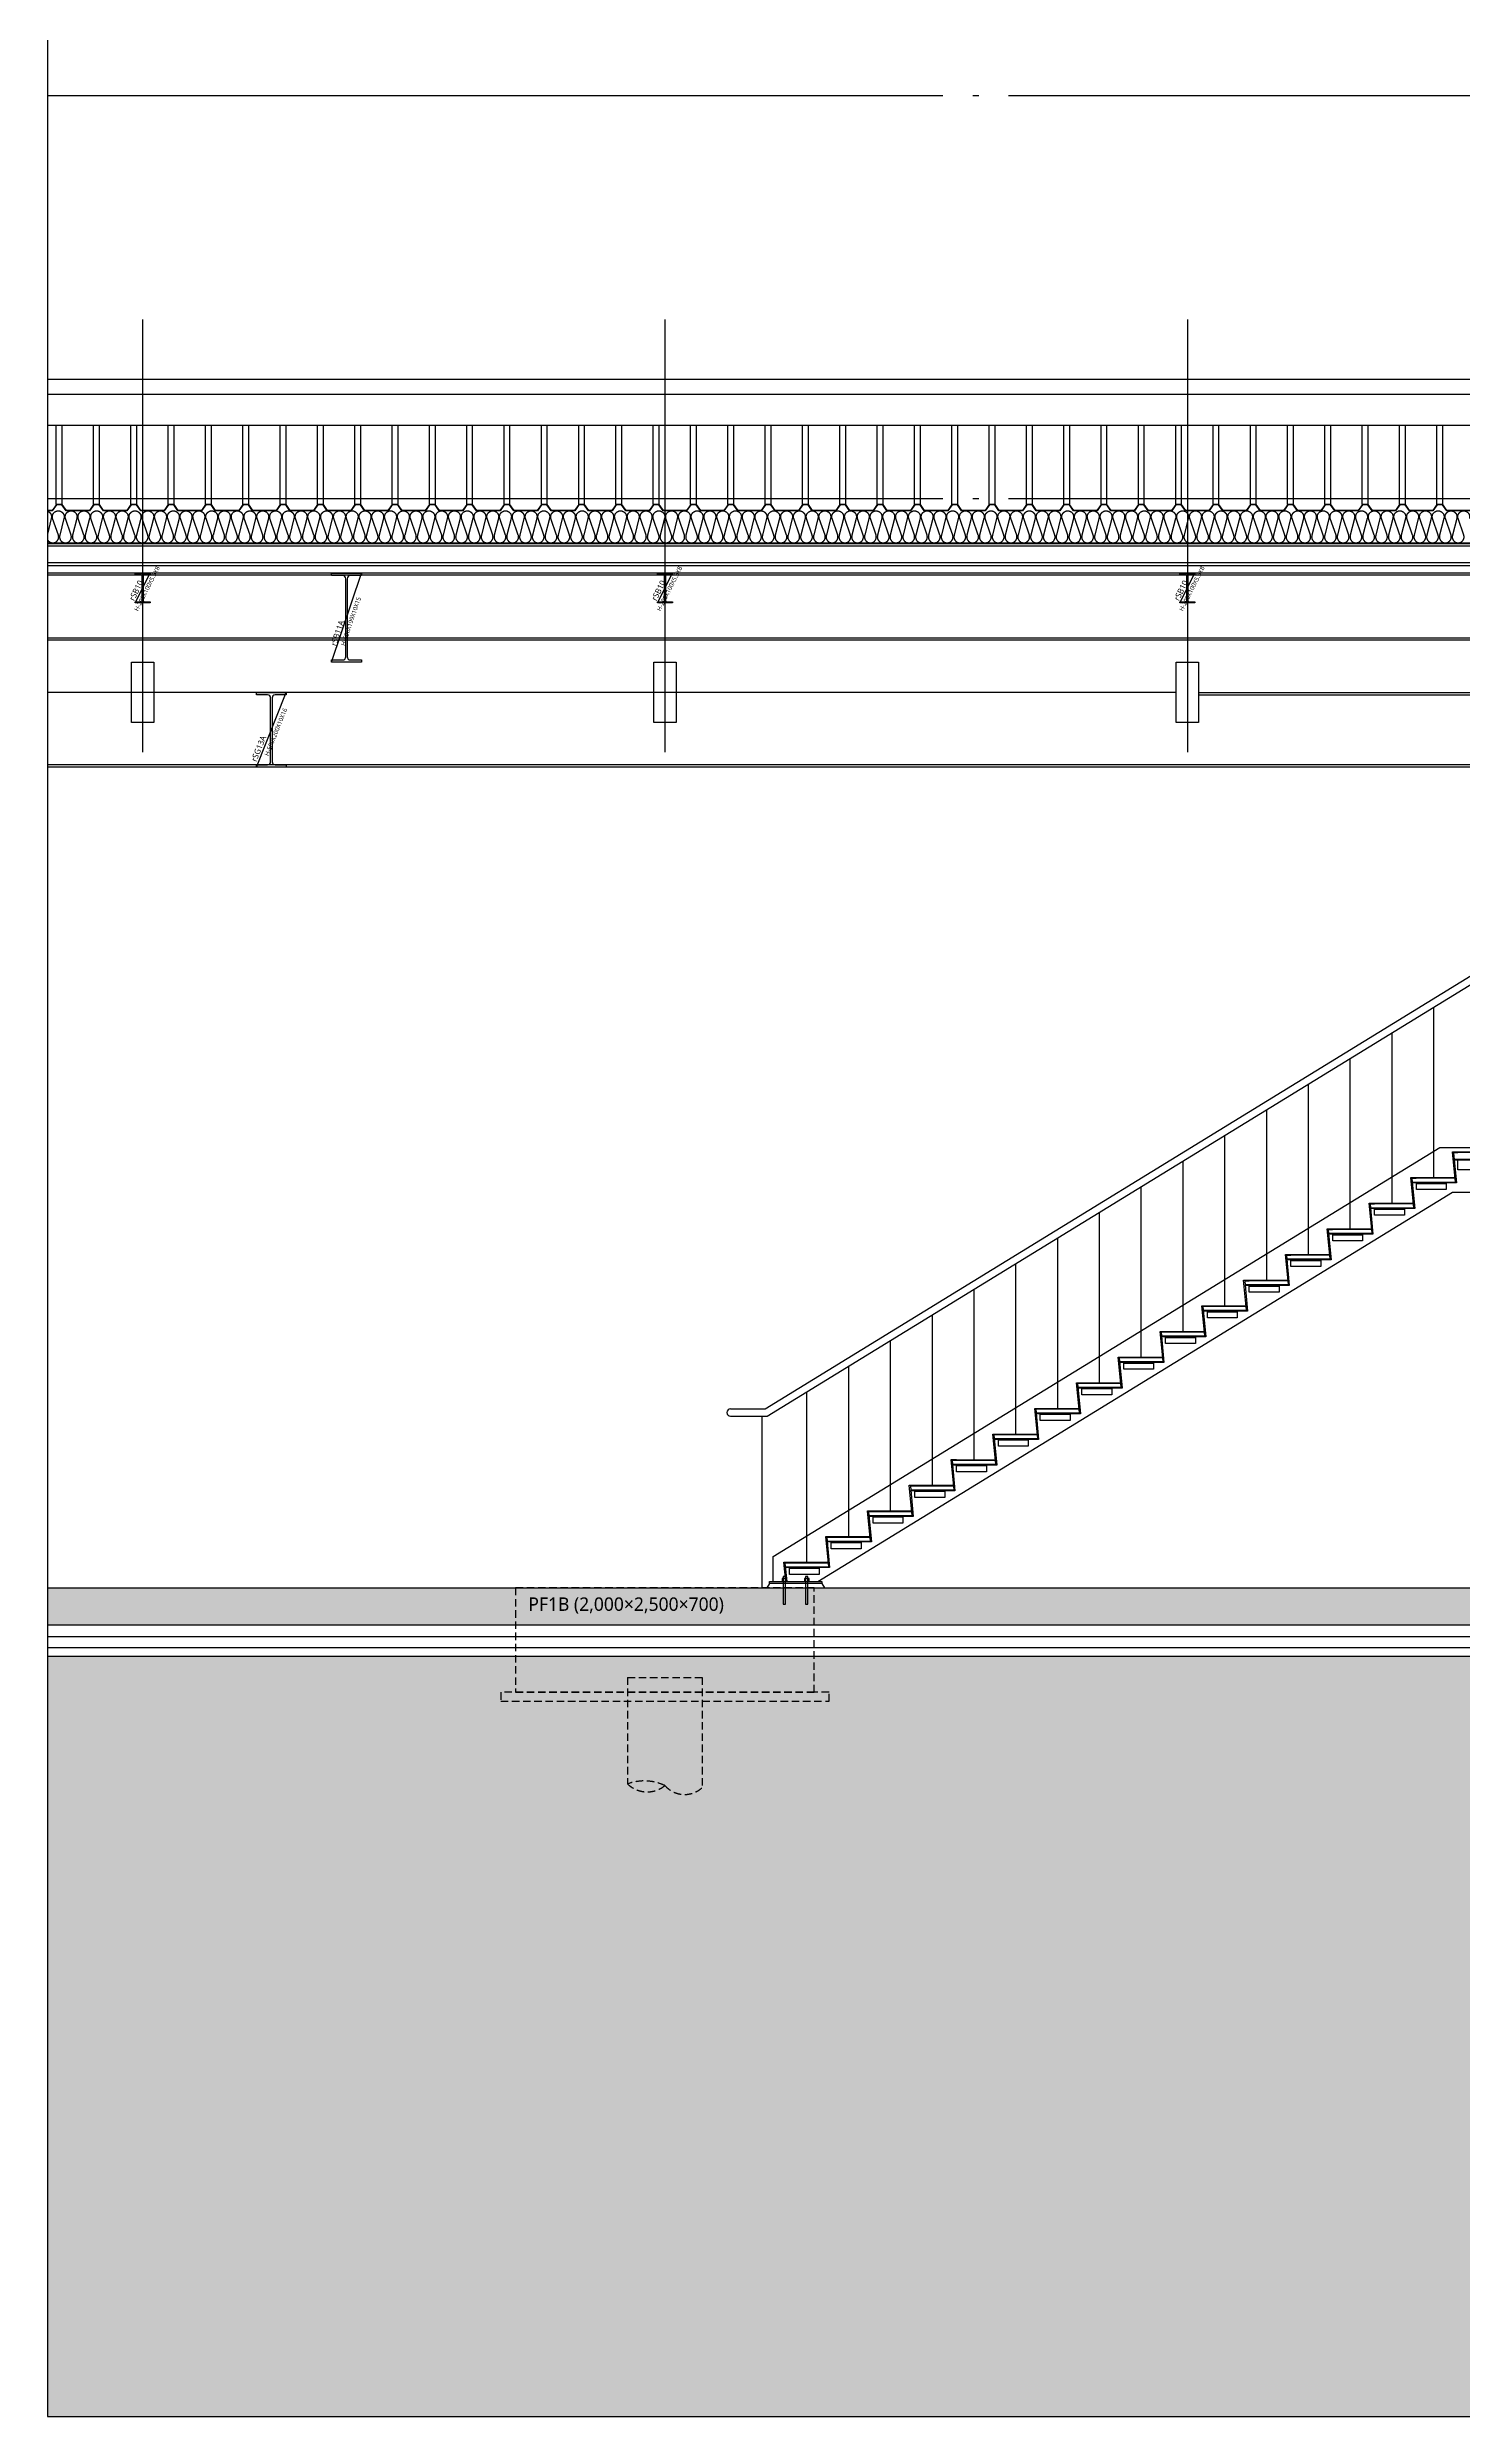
# Model space of a CAD drawing. Header units: millimetres. Extents: x 0 to 672800, y 0 to 118800.
# Drawn here: x 578201 to 587683, y 20890 to 36767 of the extents above; entities that cross this region are included whole.
import ezdxf
from ezdxf.enums import TextEntityAlignment as Align
from ezdxf.xclip import XClip

# ---------------------------------------------------------------- set-up
doc = ezdxf.new("R2010")
doc.units = ezdxf.units.MM
doc.header["$LTSCALE"] = 200
doc.header["$XCLIPFRAME"] = 0
for name, pattern in [('CEN-GAUN', [32.2, 30, -1, 0.2, -1]), ('CONTINOUS', [0]), ('HID', [2.3, 1.5, -0.8]), ('HIDDEN', [0.375, 0.25, -0.125])]:
    doc.linetypes.add(name, pattern=pattern)
doc.layers.get('DEFPOINTS').update_dxf_attribs({"color": 137})
for name, color, linetype in [('01단열재', 252, 'Continuous'), ('09GIRDER', 2, 'Continuous'), ('0파일', 251, 'HIDDEN'), ('5기초', 5, 'HIDDEN'), ('5기초버림콘크리트', 251, 'HIDDEN'), ('5버림콘크리트', 5, 'CONTINOUS'), ('7', 7, 'Continuous'), ('8', 8, 'Continuous'), ('8ELE', 8, 'Continuous'), ('A-CON', 2, 'Continuous'), ('AA-SSXS', 6, 'Continuous'), ('BOLT', 8, 'Continuous'), ('CEN', 1, 'CEN-GAUN'), ('ELE-6', 6, 'Continuous'), ('ELE-8', 8, 'Continuous'), ('ELE-STL', 252, 'Continuous'), ('FI', 6, 'Continuous'), ('HAT-253', 253, 'Continuous'), ('HAT-254', 254, 'Continuous'), ('HID-8', 8, 'HID'), ('Insul', 252, 'Continuous'), ('LADDER-6', 6, 'Continuous'), ('PANEL', 6, 'Continuous'), ('S-253', 252, 'Continuous'), ('SEC-PANEL', 6, 'Continuous'), ('SOL-253', 253, 'Continuous'), ('STEEL', 4, 'Continuous')]:
    doc.layers.add(name, color=color, linetype=linetype)
doc.layers.add('Defpoint', color=125, linetype='Continuous', plot=False)
doc.styles.add('스타일1', font='malgun.ttf')
doc.linetypes.add('INSUL50', pattern='A,0.00254,-2.54,[134,ltypeshp.shx,S=6.25,R=0,X=-2.54,Y=0],-19.92,[134,ltypeshp.shx,S=6.25,R=180,X=2.54,Y=0],-2.54', length=25.00254)

# ---------------------------------------------------------------- blocks, each defined once
blk = doc.blocks.new('STUD-A1')
at = {"layer": 'ELE-8'}
for p, q in [((4835, 150), (54635, 150)), ((4835, 0), (54635, 0))]:
    blk.add_line(p, q, dxfattribs=at)
at = {"layer": 'ELE-8', "color": 251}
for p, q in [((4835, 130), (54630, 130)), ((4835, 20), (54630, 20))]:
    blk.add_line(p, q, dxfattribs=at)
blk = doc.blocks.new('PANEL-ES')
at = {"layer": '8'}
for p, q in [((38750, 0), (38750, 529)), ((38789.6, 0), (38789.6, 529)), ((39000, 0), (39000, 529)), ((39039.6, 0), (39039.6, 529)), ((39250, 0), (39250, 529)), ((39289.6, 0), (39289.6, 529)), ((39500, 0), (39500, 529)), ((39539.6, 0), (39539.6, 529)), ((39750, 0), (39750, 529)), ((39789.6, 0), (39789.6, 529)), ((40000, 0), (40000, 529)), ((40039.6, 0), (40039.6, 529)), ((40250, 0), (40250, 529)), ((40289.6, 0), (40289.6, 529)), ((40500, 0), (40500, 529)), ((40539.6, 0), (40539.6, 529)), ((40750, 0), (40750, 529)), ((40789.6, 0), (40789.6, 529)), ((41000, 0), (41000, 529)), ((41039.6, 0), (41039.6, 529)), ((41250, 0), (41250, 529)), ((41289.6, 0), (41289.6, 529)), ((41500, 0), (41500, 529)), ((41539.6, 0), (41539.6, 529)), ((41750, 0), (41750, 529)), ((41789.6, 0), (41789.6, 529)), ((42000, 0), (42000, 529)), ((42039.6, 0), (42039.6, 529)), ((42250, 0), (42250, 529)), ((42289.6, 0), (42289.6, 529)), ((42500, 0), (42500, 529)), ((42539.6, 0), (42539.6, 529)), ((42750, 0), (42750, 529)), ((42789.6, 0), (42789.6, 529)), ((43000, 0), (43000, 529)), ((43039.6, 0), (43039.6, 529)), ((43250, 0), (43250, 529)), ((43289.6, 0), (43289.6, 529)), ((43500, 0), (43500, 529)), ((43539.6, 0), (43539.6, 529)), ((43750, 0), (43750, 529)), ((43789.6, 0), (43789.6, 529)), ((44000, 0), (44000, 529)), ((44039.6, 0), (44039.6, 529)), ((44250, 0), (44250, 529)), ((44289.6, 0), (44289.6, 529)), ((44500, 0), (44500, 529)), ((44539.6, 0), (44539.6, 529)), ((44750, 0), (44750, 529)), ((44789.6, 0), (44789.6, 529)), ((45000, 0), (45000, 529)), ((45039.6, 0), (45039.6, 529)), ((45250, 0), (45250, 529)), ((45289.6, 0), (45289.6, 529)), ((45500, 0), (45500, 529)), ((45539.6, 0), (45539.6, 529)), ((45750, 0), (45750, 529)), ((45789.6, 0), (45789.6, 529)), ((46000, 0), (46000, 529)), ((46039.6, 0), (46039.6, 529)), ((46250, 0), (46250, 529)), ((46289.6, 0), (46289.6, 529)), ((46500, 0), (46500, 529)), ((46539.6, 0), (46539.6, 529)), ((46750, 0), (46750, 529)), ((46789.6, 0), (46789.6, 529)), ((47000, 0), (47000, 529)), ((47039.6, 0), (47039.6, 529)), ((47250, 0), (47250, 529)), ((47289.6, 0), (47289.6, 529)), ((47500, 0), (47500, 529)), ((47539.6, 0), (47539.6, 529)), ((47750, 0), (47750, 529)), ((47789.6, 0), (47789.6, 529)), ((48000, 0), (48000, 529)), ((48039.6, 0), (48039.6, 529))]:
    blk.add_line(p, q, dxfattribs=at)
blk = doc.blocks.new('sefa ws')
at = {"layer": 'Insul'}
blk.add_lwpolyline([(60325, 45114, -1.337394), (60401, 45114), (60373, 45001, 1.337394), (60449, 45001), (60410, 45114, -1.337394), (60486, 45114), (60458, 45001, 1.337394), (60534, 45001), (60496, 45114, -1.337394), (60572, 45114), (60544, 45001, 1.337394), (60620, 45001), (60582, 45114, -1.337394), (60658, 45114), (60629, 45001, 1.337394), (60705, 45001), (60667, 45114, -1.337394), (60743, 45114), (60715, 45001, 1.337394), (60791, 45001), (60753, 45114, -1.337394), (60829, 45114), (60801, 45001, 1.337394), (60877, 45001), (60838, 45114, -1.337394), (60914, 45114), (60886, 45001, 1.337394), (60962, 45001), (60924, 45114, -1.337394), (61000, 45114), (60972, 45001, 1.337394), (61048, 45001), (61010, 45114, -1.337394), (61086, 45114), (61057, 45001, 1.337394), (61133, 45001), (61095, 45114, -1.337394), (61171, 45114), (61143, 45001, 1.337394), (61219, 45001), (61181, 45114, -1.337394), (61257, 45114), (61229, 45001, 1.337394), (61305, 45001), (61266, 45114, -1.337394), (61342, 45114), (61314, 45001, 1.337394), (61390, 45001), (61352, 45114, -1.337394), (61428, 45114), (61400, 45001, 1.337394), (61476, 45001), (61438, 45114, -1.337394), (61514, 45114), (61485, 45001, 1.337394), (61561, 45001), (61523, 45114, -1.337394), (61599, 45114), (61571, 45001, 1.337394), (61647, 45001), (61609, 45114, -1.337394), (61685, 45114), (61657, 45001, 1.337394), (61733, 45001), (61694, 45114, -1.337394), (61770, 45114), (61742, 45001, 1.337394), (61818, 45001), (61780, 45114, -1.337394), (61856, 45114), (61828, 45001, 1.337394), (61904, 45001), (61866, 45114, -1.337394), (61942, 45114), (61913, 45001, 1.337394), (61989, 45001), (61951, 45114, -1.337394), (62027, 45114), (61999, 45001, 1.337394), (62075, 45001), (62037, 45114, -1.337394), (62113, 45114), (62085, 45001, 1.337394), (62161, 45001), (62122, 45114, -1.337394), (62198, 45114), (62170, 45001, 1.337394), (62246, 45001), (62208, 45114, -1.337394), (62284, 45114), (62256, 45001, 1.337394), (62332, 45001), (62294, 45114, -1.337394), (62370, 45114), (62341, 45001, 1.337394), (62417, 45001), (62379, 45114, -1.337394), (62455, 45114), (62427, 45001, 1.337394), (62503, 45001), (62465, 45114, -1.337394), (62541, 45114), (62513, 45001, 1.337394), (62589, 45001), (62550, 45114, -1.337394), (62626, 45114), (62598, 45001, 1.337394), (62674, 45001), (62636, 45114, -1.337394), (62712, 45114), (62684, 45001, 1.337394), (62760, 45001), (62722, 45114, -1.337394), (62798, 45114), (62769, 45001, 1.337394), (62845, 45001), (62807, 45114, -1.337394), (62883, 45114), (62855, 45001, 1.337394), (62931, 45001), (62893, 45114, -1.337394), (62969, 45114), (62941, 45001, 1.337394), (63017, 45001), (62978, 45114, -1.337394), (63054, 45114), (63026, 45001, 1.337394), (63102, 45001), (63064, 45114, -1.337394), (63140, 45114), (63112, 45001, 1.337394), (63188, 45001), (63150, 45114, -1.337394), (63226, 45114), (63197, 45001, 1.337394), (63273, 45001), (63235, 45114, -1.337394), (63311, 45114), (63283, 45001, 1.337394), (63359, 45001), (63321, 45114, -1.337394), (63397, 45114), (63369, 45001, 1.337394), (63445, 45001), (63406, 45114, -1.337394), (63482, 45114), (63454, 45001, 1.337394), (63530, 45001), (63492, 45114, -1.337394), (63568, 45114), (63540, 45001, 1.337394), (63616, 45001), (63578, 45114, -1.337394), (63654, 45114), (63625, 45001, 1.337394), (63701, 45001), (63663, 45114, -1.337394), (63739, 45114), (63711, 45001, 1.337394), (63787, 45001), (63749, 45114, -1.337394), (63825, 45114), (63797, 45001, 1.337394), (63873, 45001), (63834, 45114, -1.337394), (63910, 45114), (63882, 45001, 1.337394), (63958, 45001), (63920, 45114, -1.337394), (63996, 45114), (63968, 45001, 1.337394), (64044, 45001), (64006, 45114, -1.337394), (64082, 45114), (64053, 45001, 1.337394), (64129, 45001), (64091, 45114, -1.337394), (64167, 45114), (64139, 45001, 1.337394), (64215, 45001), (64177, 45114, -1.337394), (64253, 45114), (64225, 45001, 1.337394), (64301, 45001), (64262, 45114, -1.337394), (64338, 45114), (64310, 45001, 1.337394), (64386, 45001), (64348, 45114, -1.337394), (64424, 45114), (64396, 45001, 1.337394), (64472, 45001), (64434, 45114, -1.337394), (64510, 45114), (64481, 45001, 1.337394), (64557, 45001), (64519, 45114, -1.337394), (64595, 45114), (64567, 45001, 1.337394), (64643, 45001), (64605, 45114, -1.337394), (64681, 45114), (64653, 45001, 1.337394), (64729, 45001), (64690, 45114, -1.337394), (64766, 45114), (64738, 45001, 1.337394), (64814, 45001), (64776, 45114, -1.337394), (64852, 45114), (64824, 45001, 1.337394), (64900, 45001), (64862, 45114, -1.337394), (64938, 45114), (64909, 45001, 1.337394), (64985, 45001), (64947, 45114, -1.337394), (65023, 45114), (64995, 45001, 1.337394), (65071, 45001), (65033, 45114, -1.337394), (65109, 45114), (65081, 45001, 1.337394), (65157, 45001), (65118, 45114, -1.337394), (65194, 45114), (65166, 45001, 1.337394), (65242, 45001), (65204, 45114, -1.337394), (65280, 45114), (65252, 45001, 1.337394), (65328, 45001), (65290, 45114, -1.337394), (65366, 45114), (65337, 45001, 1.337394), (65413, 45001), (65375, 45114, -1.337394), (65451, 45114), (65423, 45001, 1.337394), (65499, 45001), (65461, 45114, -1.337394), (65537, 45114), (65509, 45001, 1.337394), (65585, 45001), (65546, 45114, -1.337394), (65622, 45114), (65594, 45001, 1.337394), (65670, 45001), (65632, 45114, -1.337394), (65708, 45114), (65680, 45001, 1.337394), (65756, 45001), (65718, 45114, -1.337394), (65794, 45114), (65765, 45001, 1.337394), (65841, 45001), (65803, 45114, -1.337394), (65879, 45114), (65851, 45001, 1.337394), (65927, 45001), (65889, 45114, -1.337394), (65965, 45114), (65937, 45001, 1.337394), (66013, 45001), (65974, 45114, -1.337394), (66050, 45114), (66022, 45001, 1.337394), (66098, 45001), (66060, 45114, -1.337394), (66136, 45114), (66108, 45001, 1.337394), (66184, 45001), (66146, 45114, -1.337394), (66222, 45114), (66193, 45001, 1.337394), (66269, 45001), (66231, 45114, -1.337394), (66307, 45114), (66279, 45001, 1.337394), (66355, 45001), (66317, 45114, -1.337394), (66393, 45114), (66365, 45001, 1.337394), (66441, 45001), (66402, 45114, -1.337394), (66478, 45114), (66450, 45001, 1.337394), (66526, 45001), (66488, 45114, -1.337394), (66564, 45114), (66536, 45001, 1.337394), (66612, 45001), (66574, 45114, -1.337394), (66650, 45114), (66621, 45001, 1.337394), (66697, 45001), (66659, 45114, -1.337394), (66735, 45114), (66707, 45001, 1.337394), (66783, 45001), (66745, 45114, -1.337394), (66821, 45114), (66793, 45001, 1.337394), (66869, 45001), (66830, 45114, -1.337394), (66906, 45114), (66878, 45001, 1.337394), (66954, 45001), (66916, 45114, -1.337394), (66992, 45114), (66964, 45001, 1.337394), (67040, 45001), (67002, 45114, -1.337394), (67078, 45114), (67049, 45001, 1.337394), (67125, 45001), (67087, 45114, -1.337394), (67163, 45114), (67135, 45001, 1.337394), (67211, 45001), (67173, 45114, -1.337394), (67249, 45114), (67221, 45001, 1.337394), (67297, 45001), (67258, 45114, -1.337394), (67334, 45114), (67306, 45001, 1.337394), (67382, 45001), (67344, 45114, -1.337394), (67420, 45114), (67392, 45001, 1.337394), (67468, 45001), (67430, 45114, -1.337394), (67506, 45114), (67477, 45001, 1.337394), (67553, 45001), (67515, 45114, -1.337394), (67591, 45114), (67563, 45001, 1.337394), (67639, 45001), (67601, 45114, -1.337394), (67677, 45114), (67649, 45001, 1.337394), (67725, 45001), (67686, 45114, -1.337394), (67762, 45114), (67734, 45001, 1.337394), (67810, 45001), (67772, 45114, -1.337394), (67848, 45114), (67820, 45001, 1.337394), (67896, 45001), (67858, 45114, -1.337394), (67934, 45114), (67905, 45001, 1.337394), (67981, 45001), (67943, 45114, -1.337394), (68019, 45114), (67991, 45001, 1.337394), (68067, 45001), (68029, 45114, -1.337394), (68105, 45114), (68077, 45001, 1.337394), (68153, 45001), (68114, 45114, -1.337394), (68190, 45114), (68162, 45001, 1.337394), (68238, 45001), (68200, 45114, -1.337394), (68276, 45114), (68248, 45001, 1.337394), (68324, 45001), (68286, 45114, -1.337394), (68362, 45114), (68333, 45001, 1.337394), (68409, 45001), (68371, 45114, -1.337394), (68447, 45114), (68419, 45001, 1.337394), (68495, 45001), (68457, 45114, -1.337394), (68533, 45114), (68505, 45001, 1.337394), (68581, 45001), (68542, 45114, -1.337394), (68618, 45114), (68590, 45001, 1.337394), (68666, 45001), (68628, 45114, -1.337394), (68704, 45114), (68676, 45001, 1.337394), (68752, 45001), (68714, 45114, -1.337394), (68790, 45114), (68761, 45001, 1.337394), (68837, 45001), (68799, 45114, -1.337394), (68875, 45114), (68847, 45001, 1.337394), (68923, 45001), (68885, 45114, -1.337394), (68961, 45114), (68933, 45001, 1.337394), (69009, 45001), (68970, 45114, -1.337394), (69046, 45114), (69018, 45001, 1.337394), (69094, 45001), (69056, 45114, -1.337394), (69132, 45114), (69104, 45001, 1.337394), (69180, 45001), (69142, 45114, -1.337394), (69218, 45114), (69189, 45001, 1.337394), (69265, 45001), (69227, 45114, -1.337394), (69303, 45114), (69275, 45001, 1.337394), (69351, 45001), (69313, 45114, -1.337394), (69389, 45114), (69361, 45001, 1.337394), (69437, 45001), (69398, 45114, -1.337394), (69474, 45114), (69446, 45001, 1.337394), (69522, 45001), (69484, 45114, -1.337394), (69560, 45114), (69532, 45001, 1.337394), (69608, 45001), (69570, 45114, -1.337394), (69646, 45114), (69617, 45001, 1.337394), (69693, 45001), (69655, 45114, -1.337394), (69731, 45114), (69703, 45001, 1.337394), (69779, 45001), (69741, 45114, -1.337394), (69817, 45114), (69789, 45001, 1.337394), (69865, 45001), (69826, 45114, -1.337394), (69902, 45114)], format="xyb", dxfattribs=at)
at = {"layer": 'SEC-PANEL'}
for p, q in [((21562, 44950), (71213, 44950)), ((21562, 44947), (71213, 44947))]:
    blk.add_line(p, q, dxfattribs=at)
for points in [[(69907, 45167), (69752, 45167), (69724, 45208), (69685, 45208), (69657, 45167), (69502, 45167), (69474, 45208), (69435, 45208), (69407, 45167), (69252, 45167), (69224, 45208), (69185, 45208), (69157, 45167), (69002, 45167), (68974, 45208), (68935, 45208), (68907, 45167), (68752, 45167), (68724, 45208), (68685, 45208), (68657, 45167), (68502, 45167), (68474, 45208), (68435, 45208), (68407, 45167), (68252, 45167), (68224, 45208), (68185, 45208), (68157, 45167), (68002, 45167), (67974, 45208), (67935, 45208), (67907, 45167), (67752, 45167), (67724, 45208), (67685, 45208), (67657, 45167), (67502, 45167), (67474, 45208), (67435, 45208), (67407, 45167), (67252, 45167), (67224, 45208), (67185, 45208), (67157, 45167), (67002, 45167), (66974, 45208), (66935, 45208), (66907, 45167), (66752, 45167), (66724, 45208), (66685, 45208), (66657, 45167), (66502, 45167), (66474, 45208), (66435, 45208), (66407, 45167), (66252, 45167), (66224, 45208), (66185, 45208), (66157, 45167), (66002, 45167), (65974, 45208), (65935, 45208), (65907, 45167), (65752, 45167), (65724, 45208), (65685, 45208), (65657, 45167), (65502, 45167), (65474, 45208), (65435, 45208), (65407, 45167), (65252, 45167), (65224, 45208), (65185, 45208), (65157, 45167), (65002, 45167), (64974, 45208), (64935, 45208), (64907, 45167), (64752, 45167), (64724, 45208), (64685, 45208), (64657, 45167), (64502, 45167), (64474, 45208), (64435, 45208), (64407, 45167), (64252, 45167), (64224, 45208), (64185, 45208), (64157, 45167), (64002, 45167), (63974, 45208), (63935, 45208), (63907, 45167), (63752, 45167), (63724, 45208), (63685, 45208), (63657, 45167), (63502, 45167), (63474, 45208), (63435, 45208), (63407, 45167), (63252, 45167), (63224, 45208), (63185, 45208), (63157, 45167), (63002, 45167), (62974, 45208), (62935, 45208), (62907, 45167), (62752, 45167), (62724, 45208), (62685, 45208), (62657, 45167), (62502, 45167), (62474, 45208), (62435, 45208), (62407, 45167), (62252, 45167), (62224, 45208), (62185, 45208), (62157, 45167), (62002, 45167), (61974, 45208), (61935, 45208), (61907, 45167), (61752, 45167), (61724, 45208), (61685, 45208), (61657, 45167), (61502, 45167), (61474, 45208), (61435, 45208), (61407, 45167), (61252, 45167), (61224, 45208), (61185, 45208), (61157, 45167), (61002, 45167), (60974, 45208), (60935, 45208), (60907, 45167), (60752, 45167), (60724, 45208), (60685, 45208), (60657, 45167), (60502, 45167), (60474, 45208), (60435, 45208), (60407, 45167), (60252, 45167)], [(69908, 45164), (69750, 45164), (69722, 45205), (69686, 45205), (69658, 45164), (69500, 45164), (69472, 45205), (69436, 45205), (69408, 45164), (69250, 45164), (69222, 45205), (69186, 45205), (69158, 45164), (69000, 45164), (68972, 45205), (68936, 45205), (68908, 45164), (68750, 45164), (68722, 45205), (68686, 45205), (68658, 45164), (68500, 45164), (68472, 45205), (68436, 45205), (68408, 45164), (68250, 45164), (68222, 45205), (68186, 45205), (68158, 45164), (68000, 45164), (67972, 45205), (67936, 45205), (67908, 45164), (67750, 45164), (67722, 45205), (67686, 45205), (67658, 45164), (67500, 45164), (67472, 45205), (67436, 45205), (67408, 45164), (67250, 45164), (67222, 45205), (67186, 45205), (67158, 45164), (67000, 45164), (66972, 45205), (66936, 45205), (66908, 45164), (66750, 45164), (66722, 45205), (66686, 45205), (66658, 45164), (66500, 45164), (66472, 45205), (66436, 45205), (66408, 45164), (66250, 45164), (66222, 45205), (66186, 45205), (66158, 45164), (66000, 45164), (65972, 45205), (65936, 45205), (65908, 45164), (65750, 45164), (65722, 45205), (65686, 45205), (65658, 45164), (65500, 45164), (65472, 45205), (65436, 45205), (65408, 45164), (65250, 45164), (65222, 45205), (65186, 45205), (65158, 45164), (65000, 45164), (64972, 45205), (64936, 45205), (64908, 45164), (64750, 45164), (64722, 45205), (64686, 45205), (64658, 45164), (64500, 45164), (64472, 45205), (64436, 45205), (64408, 45164), (64250, 45164), (64222, 45205), (64186, 45205), (64158, 45164), (64000, 45164), (63972, 45205), (63936, 45205), (63908, 45164), (63750, 45164), (63722, 45205), (63686, 45205), (63658, 45164), (63500, 45164), (63472, 45205), (63436, 45205), (63408, 45164), (63250, 45164), (63222, 45205), (63186, 45205), (63158, 45164), (63000, 45164), (62972, 45205), (62936, 45205), (62908, 45164), (62750, 45164), (62722, 45205), (62686, 45205), (62658, 45164), (62500, 45164), (62472, 45205), (62436, 45205), (62408, 45164), (62250, 45164), (62222, 45205), (62186, 45205), (62158, 45164), (62000, 45164), (61972, 45205), (61936, 45205), (61908, 45164), (61750, 45164), (61722, 45205), (61686, 45205), (61658, 45164), (61500, 45164), (61472, 45205), (61436, 45205), (61408, 45164), (61250, 45164), (61222, 45205), (61186, 45205), (61158, 45164), (61000, 45164), (60972, 45205), (60936, 45205), (60908, 45164), (60750, 45164), (60722, 45205), (60686, 45205), (60658, 45164), (60500, 45164), (60472, 45205), (60436, 45205), (60408, 45164), (60250, 45164)]]:
    blk.add_lwpolyline(points, dxfattribs=at)
blk = doc.blocks.new('SG-rSB10')
at = {"layer": '09GIRDER'}
blk.add_lwpolyline([(-50, -200), (-50, -192), (-14, -192, 0.414214), (-3, -181), (-3, -19, 0.414214), (-14, -8), (-50, -8), (-50, 0), (50, 0), (50, -8), (14, -8, 0.414214), (3, -19), (3, -181, 0.414214), (14, -192), (50, -192), (50, -200)], format="xyb", close=True, dxfattribs=at)
at = {"layer": 'DEFPOINTS'}
blk.add_line((-50, -200), (50, 0), dxfattribs=at)
at = {"layer": 'DEFPOINTS', "style": '스타일1'}
for s, height, p in [('H-200X100X5.5X8', 30, (30, -104)), ('rSB10', 40, (-43, -116, 0))]:
    blk.add_text(s, height=height, rotation=63.4349, dxfattribs=at).set_placement(p, align=Align.MIDDLE_CENTER)
blk = doc.blocks.new('BOLT-M20')
at = {"layer": 'BOLT'}
for p, q in [((16, 0), (-16, 0)), ((0, -16), (0, 16))]:
    blk.add_line(p, q, dxfattribs=at)
blk.add_circle((0, 0), 10, dxfattribs=at)
blk = doc.blocks.new('str-sec1')
at = {"layer": 'ELE-6'}
for points in [[(105, 72), (105, 240), (4572, 2982), (5955, 2982)], [(405, 72), (4657, 2682), (6195, 2682)]]:
    blk.add_lwpolyline(points, dxfattribs=at)
at = {"layer": 'ELE-8', "ltscale": 10}
for p, q in [((80, 60), (62, 30)), ((430, 60), (448, 30))]:
    blk.add_line(p, q, dxfattribs=at)
at = {"layer": 'ELE-8'}
blk.add_lwpolyline([(4693, 2949), (8473, 2949)], dxfattribs=at)
at = {"layer": 'ELE-8', "ltscale": 10}
for points in [[(195, 92), (165, 92), (165, 72), (195, 72)], [(188, 107), (172, 107), (172, -80), (188, -80)], [(345, 92), (315, 92), (315, 72), (345, 72)], [(338, 107), (322, 107), (322, -80), (338, -80)]]:
    blk.add_lwpolyline(points, close=True, dxfattribs=at)
at = {"layer": 'FI'}
for p, q in [((6195, 2882), (6195, 2682)), ((6280, 2882), (6195, 2882)), ((6280, 2462), (6280, 2882)), ((6195, 2682), (6280, 2462))]:
    blk.add_line(p, q, dxfattribs=at)
blk.add_lwpolyline([(4693, 2952), (8473, 2952)], dxfattribs=at)
at = {"layer": 'HID-8', "color": 8, "linetype": 'HIDDEN', "ltscale": 0.7}
for p, q in [((6275, 2682), (6275, 2896)), ((6195, 2682), (6275, 2682))]:
    blk.add_line(p, q, dxfattribs=at)
at = {"layer": 'S-253'}
blk.add_line((6280, 2884), (6280, 2462), dxfattribs=at)
at = {"layer": 'STEEL'}
blk.add_line((8479, 2896), (8479, 2952), dxfattribs=at)
at = {"layer": 'STEEL', "ltscale": 100}
for p, q in [((80, 60), (80, 72)), ((80, 72), (430, 72)), ((430, 60), (80, 60)), ((430, 72), (430, 60))]:
    blk.add_line(p, q, dxfattribs=at)
at = {"layer": 'STEEL'}
for points in [[(8479, 2896), (4669, 2896), (4669, 2902), (8473, 2902), (8473, 2952)], [(6195, 2831), (4693, 2831), (4693, 2896)], [(6479, 2896), (6479, 2831), (8280, 2831), (8280, 2896)], [(8473, 2952), (8479, 2952)]]:
    blk.add_lwpolyline(points, dxfattribs=at)
at = {"layer": 'BOLT'}
for p in [(6235, 2842), (6235, 2782), (6235, 2722)]:
    blk.add_blockref('BOLT-M20', p, dxfattribs=at)
blk = doc.blocks.new('stair171')
at = {"layer": 'ELE-8'}
blk.add_line((-244, -175), (17, -175), dxfattribs=at)
blk.add_lwpolyline([(-243, -253), (-243, -208), (-43, -208), (-43, -253)], close=True, dxfattribs=at)
blk.add_lwpolyline([(-43, -214), (-243, -214)], dxfattribs=at)
at = {"layer": 'FI'}
blk.add_line((-244, -172), (17, -172), dxfattribs=at)
at = {"layer": 'STEEL'}
for p, q in [((20, -202), (0, 0)), ((0, 0), (36, 0)), ((36, 0), (36, -6)), ((36, -6), (7, -6)), ((7, -6), (26, -208)), ((-268, -208), (-268, -202)), ((-268, -202), (20, -202)), ((26, -208), (-268, -208))]:
    blk.add_line(p, q, dxfattribs=at)
blk = doc.blocks.new('pile(500)-section')
at = {"layer": '0파일'}
for p, q in [((-250, 0), (-250, -714)), ((-250, 0), (250, 0)), ((250, 0), (250, -739))]:
    blk.add_line(p, q, dxfattribs=at)
for points in [[(-250, -714, -0.201908), (0, -725, 0.417045), (250, -739)], [(-250, -714, 0.379922), (0, -725)]]:
    blk.add_lwpolyline(points, format="xyb", dxfattribs=at)
blk = doc.blocks.new('PF1B 1')
at = {"layer": '5기초'}
blk.add_lwpolyline([(43374, 62969), (43374, 62269), (45374, 62269), (45374, 62969)], close=True, dxfattribs=at)
at = {"layer": '5기초버림콘크리트'}
blk.add_lwpolyline([(45374, 62269), (43274, 62269), (43274, 62209), (45474, 62209), (45474, 62269), (45374, 62269)], dxfattribs=at)
at = {"layer": '0파일'}
blk.add_blockref('pile(500)-section', (44374, 62369), dxfattribs=at)
at = {"layer": 'DEFPOINTS', "style": '스타일1'}
blk.add_text('PF1B (2,000×2,500×700)', height=90, dxfattribs=at).set_placement((44114, 62860), align=Align.MIDDLE_CENTER)

msp = doc.modelspace()

# ---------------------------------------------------------------- hatches: boundary and pattern name
at = {"layer": 'HAT-254'}
h = msp.add_hatch(color=256, dxfattribs=at)
h.dxf.hatch_style = 1
h.paths.add_polyline_path([(598289.1, 23943.6), (597764.1, 23943.6), (597764.1, 26193.6), (602201.1, 26193.6), (602201.1, 26443.6), (595819.1, 26443.6), (595719.1, 26443.6), (589039.1, 26443.6), (578201.5, 26443.6), (578201.5, 26193.6), (593314.1, 26193.6), (593314.1, 23943.6), (592789.1, 23943.6), (592789.1, 23443.6), (598289.1, 23443.6)])
h.paths.add_polyline_path([(597514.1, 25843.6), (597364.1, 25843.6), (597364.1, 26193.6), (593714.1, 26193.6), (593714.1, 25843.6), (593564.1, 25843.6), (593564.1, 23943.6), (597514.1, 23943.6)])
at = {"layer": 'SOL-253'}
h = msp.add_hatch(color=256, dxfattribs=at)
h.dxf.hatch_style = 1
h.paths.add_polyline_path([(578201.5, 25983.6), (578201.5, 20890.3), (602201.1, 20890.3), (602201.1, 25983.6), (597764.1, 25983.6), (597764.1, 23943.6), (598289.1, 23943.6), (598289.1, 23443.6), (598389.1, 23443.6), (598389.1, 23383.6), (592689.1, 23383.6), (592689.1, 23443.6), (592789.1, 23443.6), (592789.1, 23943.6), (593314.1, 23943.6), (593314.1, 25983.6), (588652.1, 25983.6)])

# ---------------------------------------------------------------- linework, layer by layer
at = {"layer": '01단열재', "linetype": 'INSUL50', "ltscale": 0.015}
msp.add_lwpolyline([(578201.5, 26118.6), (593314.1, 26118.6)], dxfattribs=at)
at = {"layer": '5버림콘크리트'}
for points in [[(578201.5, 26043.6), (593314.1, 26043.6)], [(593314.1, 25983.6), (578201.5, 25983.6)]]:
    msp.add_lwpolyline(points, dxfattribs=at)
at = {"layer": '7'}
msp.add_line((588904.1, 34233.6), (578201.5, 34233.6), dxfattribs=at)
at = {"layer": '8ELE'}
for p, q in [((578201.5, 34543.6), (588974.1, 34543.6)), ((578201.5, 34443.6), (588912.1, 34443.6))]:
    msp.add_line(p, q, dxfattribs=at)
at = {"layer": 'A-CON'}
for points in [[(578201.5, 26443.6), (602201.1, 26443.6)], [(593314.1, 26193.6), (578201.5, 26193.6)]]:
    msp.add_lwpolyline(points, dxfattribs=at)
at = {"layer": 'AA-SSXS', "color": 4}
for p, q in [((583010.6, 27643.6, 0), (587770.6, 30565.5, 0)), ((583024.7, 27593.6), (587784.7, 30515.5, 0)), ((587490.6, 29193.6, 0), (587490.6, 30335, 0)), ((587210.6, 29021.8, 0), (587210.6, 30163.1, 0)), ((586930.6, 28849.9, 0), (586930.6, 29991.2, 0)), ((586650.6, 28678, 0), (586650.6, 29819.3, 0)), ((586370.6, 28506.1, 0), (586370.6, 29647.5, 0)), ((586090.6, 28334.3, 0), (586090.6, 29475.6, 0)), ((585810.6, 28162.4, 0), (585810.6, 29303.7, 0)), ((585530.6, 27990.5, 0), (585530.6, 29131.8, 0)), ((585250.6, 27818.6, 0), (585250.6, 28960, 0)), ((584970.6, 27646.8, 0), (584970.6, 28788.1, 0)), ((584690.6, 27474.9, 0), (584690.6, 28616.2, 0)), ((584410.6, 27303, 0), (584410.6, 28444.3, 0)), ((584130.6, 27131.1, 0), (584130.6, 28272.5, 0)), ((583850.6, 26959.3, 0), (583850.6, 28100.6, 0)), ((583570.6, 26787.4, 0), (583570.6, 27928.7, 0)), ((582779.1, 27643.6), (583010.6, 27643.6)), ((583290.6, 26615.5, 0), (583290.6, 27756.8, 0)), ((582779.1, 27593.6), (583024.7, 27593.6)), ((582990.6, 26443.6, 0), (582990.6, 27593.6, 0))]:
    msp.add_line(p, q, dxfattribs=at)
msp.add_arc((582779.1, 27618.6), 25, 90, 270, dxfattribs=at)
at = {"layer": 'CEN'}
for p, q in [((578201.5, 36443.6), (605801.1, 36443.6)), ((578201.5, 34543.6), (589869.1, 34543.6)), ((578201.5, 33743.6), (589869.1, 33743.6)), ((578201.5, 26443.6), (602201.1, 26443.6))]:
    msp.add_line(p, q, dxfattribs=at)
at = {"layer": 'Defpoint'}
for p, q in [((578839.1, 34943.6), (578839.1, 32043.6)), ((582339.1, 34943.6), (582339.1, 32043.6)), ((585839.1, 34943.6), (585839.1, 32043.6))]:
    msp.add_line(p, q, dxfattribs=at)
at = {"layer": 'DEFPOINTS'}
for p, q in [((580105.9, 32646.8), (580304.9, 33242.8)), ((579602.1, 31943.6), (579802.1, 32443.6))]:
    msp.add_line(p, q, dxfattribs=at)
msp.add_lwpolyline([(602201.1, 20890.3), (602201.1, 45443.6), (578201.5, 45443.6), (578201.5, 20890.3)], close=True, dxfattribs=at)
at = {"layer": 'DEFPOINTS', "flags": 128}
for points in [[(580105.9, 32661.8), (580178.4, 32661.8, 0.4142136), (580200.4, 32683.8), (580200.4, 33205.8, 0.4142136), (580178.4, 33227.8), (580105.9, 33227.8), (580105.9, 33242.8), (580304.9, 33242.8), (580304.9, 33227.8), (580232.4, 33227.8, 0.4142136), (580210.4, 33205.8), (580210.4, 32683.8, 0.4142136), (580232.4, 32661.8), (580304.9, 32661.8), (580304.9, 32646.8), (580105.9, 32646.8)], [(579602.1, 31943.6), (579602.1, 31959.6), (579677.1, 31959.6, 0.4142136), (579697.1, 31979.6), (579697.1, 32407.6, 0.4142136), (579677.1, 32427.6), (579602.1, 32427.6), (579602.1, 32443.6), (579802.1, 32443.6), (579802.1, 32427.6), (579727.1, 32427.6, 0.4142136), (579707.1, 32407.6), (579707.1, 31979.6, 0.4142136), (579727.1, 31959.6), (579802.1, 31959.6), (579802.1, 31943.6)]]:
    msp.add_lwpolyline(points, format="xyb", close=True, dxfattribs=at)
at = {"layer": 'ELE-STL'}
for p, q in [((589438.6, 33243.6), (578201.5, 33243.6)), ((589239.6, 33229.6), (578201.5, 33229.6)), ((589239.6, 32807.6), (578201.5, 32807.6)), ((589239.6, 32793.6), (578201.5, 32793.6)), ((585764.1, 32443.6), (578201.5, 32443.6)), ((585914.1, 32443.6), (588914.1, 32443.6)), ((585914.1, 32427.6), (588914.1, 32427.6)), ((588914.1, 31959.6), (578201.5, 31959.6)), ((588914.1, 31943.6), (578201.5, 31943.6))]:
    msp.add_line(p, q, dxfattribs=at)
for points in [[(578764.1, 32646.8), (578914.1, 32646.8), (578914.1, 32243.6), (578764.1, 32243.6)], [(582264.1, 32646.8), (582414.1, 32646.8), (582414.1, 32243.6), (582264.1, 32243.6)], [(585764.1, 32646.8), (585914.1, 32646.8), (585914.1, 32243.6), (585764.1, 32243.6)]]:
    msp.add_lwpolyline(points, close=True, dxfattribs=at)
at = {"layer": 'SOL-253'}
msp.add_lwpolyline([(578201.5, 25983.6), (578201.5, 20890.3), (602201.1, 20890.3), (602201.1, 25983.6), (597764.1, 25983.6), (597764.1, 23943.6), (598289.1, 23943.6), (598289.1, 23443.6), (598389.1, 23443.6), (598389.1, 23383.6), (592689.1, 23383.6), (592689.1, 23443.6), (592789.1, 23443.6), (592789.1, 23943.6), (593314.1, 23943.6), (593314.1, 25983.6), (588652.1, 25983.6)], close=True, dxfattribs=at)
at = {"layer": 'STEEL'}
for p, q in [((583148.9, 26485.6), (583136.1, 26615.5)), ((583136.1, 26615.5), (583172.1, 26615.5)), ((583172.1, 26609.5), (583142.7, 26609.5)), ((583142.7, 26609.5), (583154.9, 26485.6)), ((583172.1, 26615.5), (583172.1, 26609.5))]:
    msp.add_line(p, q, dxfattribs=at)

# ---------------------------------------------------------------- block references
at = {"layer": 'HAT-253'}
msp.add_blockref('str-sec1', (582959.1, 26413.6), dxfattribs=at)
at = {"layer": 'LADDER-6'}
ref = msp.add_blockref('PANEL-ES', (539511, 33704.6), dxfattribs=at)
XClip(ref).set_block_clipping_path([(38690.4405841301, -460.999999977), (49393.0289611521, 529.0000000188)])
at = {"layer": 'PANEL'}
ref = msp.add_blockref('STUD-A1', (593568.7, 33293.6), dxfattribs=dict(at, xscale=-1))
XClip(ref).set_block_clipping_path([(4651.796744951, -1.721625544), (15367.271279885, 149.9999991231)])
at = {"layer": 'S-253'}
for name, p in [('SG-rSB10', (578839.1, 33243.6)), ('SG-rSB10', (582339.1, 33243.6)), ('SG-rSB10', (585839.1, 33243.6)), ('stair171', (587616.1, 29365.5)), ('stair171', (587336.1, 29193.6)), ('stair171', (587056.1, 29021.8)), ('stair171', (586776.1, 28849.9)), ('stair171', (586496.1, 28678)), ('stair171', (586216.1, 28506.1)), ('stair171', (585936.1, 28334.3)), ('stair171', (585656.1, 28162.4)), ('stair171', (585376.1, 27990.5)), ('stair171', (585096.1, 27818.6)), ('stair171', (584816.1, 27646.8)), ('stair171', (584536.1, 27474.9)), ('stair171', (584256.1, 27303)), ('stair171', (583976.1, 27131.1)), ('stair171', (583696.1, 26959.3)), ('stair171', (583416.1, 26787.4)), ('PF1B 1', (537964.7, -36525.1))]:
    msp.add_blockref(name, p, dxfattribs=at)
at = {"layer": 'SEC-PANEL', "color": 0}
ref = msp.add_blockref('sefa ws', (517826.4, -11503.7), dxfattribs=at)
XClip(ref).set_block_clipping_path([(60375.0271754531, 44747.3513414268), (71212.6155524748, 45249.4354559124)])

# ---------------------------------------------------------------- texts
at = {"layer": 'DEFPOINTS', "style": '스타일1'}
for s, height, rotation, p in [('H-596X199X10X15', 30, 71.53622, (580234.9, 32920.6)), ('rSB11A', 40, 71.53622, (580145.2, 32842.2, 0)), ('H-500X200X10X16', 30, 68.19859, (579732.4, 32179.1)), ('rSG13A', 40, 68.19859, (579616.4, 32068.2, 0))]:
    msp.add_text(s, height=height, rotation=rotation, dxfattribs=at).set_placement(p, align=Align.MIDDLE_CENTER)

doc.saveas('drawing.dxf')
